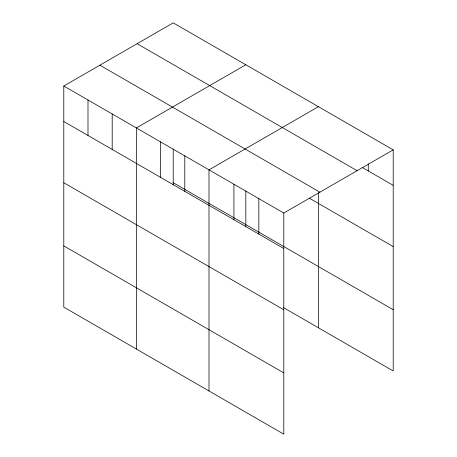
<?xml version="1.0" encoding="UTF-8"?>
<svg xmlns="http://www.w3.org/2000/svg" width="457" height="457" viewBox="0 0 457 457"><rect width="100%" height="100%" fill="white"/><g stroke="black" fill="none" stroke-linecap="round" stroke-linejoin="round"><path stroke-width="0.69" d="M63.791 86.025L283.786 213.036L283.786 434.15L63.791 307.138L63.791 86.025L173.214 22.85L393.209 149.862L393.209 370.975L283.323 307.532M245.815 64.763L136.392 127.937L136.392 349.051M318.409 106.675L208.986 169.85L208.986 390.964M283.786 213.036L393.209 149.862M362.195 167.433L393.209 185.336M137.106 43.695L357.1 170.707M99.9 65.18L319.894 192.186M309.338 198.172L393.209 246.597M173.214 182.703L393.209 309.715M63.791 121.499L283.786 248.511M63.791 182.76L283.786 309.772M63.791 245.877L283.786 372.889M368.273 163.846L368.273 170.941M318.409 192.728L318.409 327.789M258.851 198.641L258.851 234.115M245.815 190.952L245.815 226.752M233.921 184.245L233.921 219.72M184.788 155.883L184.788 191.357M173.214 149.039L173.214 184.839M160.59 141.91L160.59 177.385M112.194 113.964L112.194 149.445M87.99 99.997L87.99 135.472"/></g></svg>
